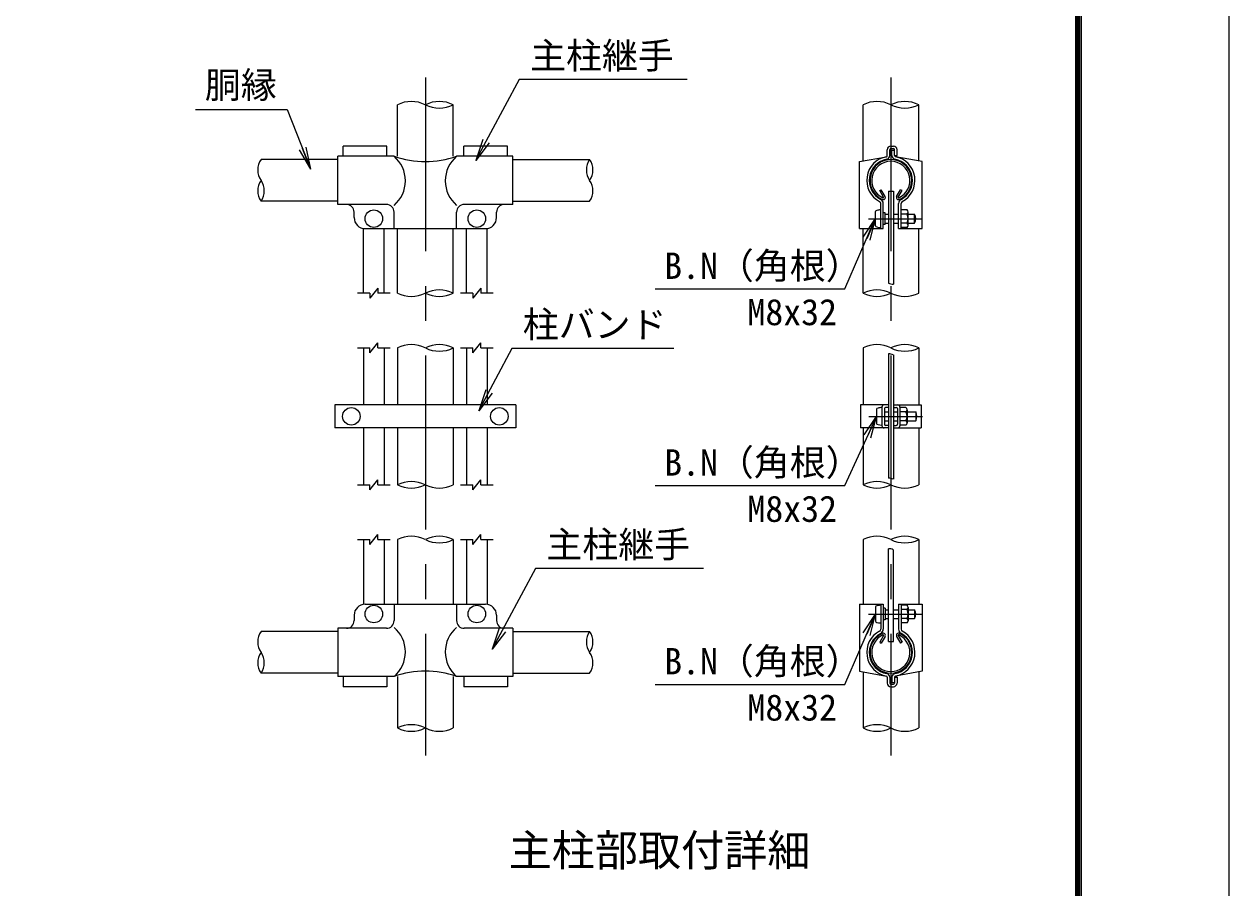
# Model space of a CAD drawing. Units: millimetres, scale not verified. Extents: x -4200 to 4200, y -2970 to 2970.
# Drawn here: x 2000 to 4200, y 330 to 1908 of the extents above; entities that cross this region are included whole.
import ezdxf
from ezdxf.enums import TextEntityAlignment as Align

# ---------------------------------------------------------------- set-up
doc = ezdxf.new("R2010")
doc.units = ezdxf.units.MM
doc.header["$LTSCALE"] = 10
doc.linetypes.add('USER1', pattern=[50.8, 31.75, -6.35, 6.35, -6.35])
for name, color, linetype, lineweight in [('0-0_D-TTL-TXT', 7, 'Continuous', 25), ('0-1_D-BMK', 2, 'USER1', 13), ('0-2_D-STR1', 1, 'Continuous', 25), ('0-3_D-STR-DIM', 7, 'Continuous', 13), ('0-C_D-STR3', 3, 'Continuous', 13), ('0-D_D-STR-TXT', 7, 'Continuous', 13), ('0-E_D-TTL', 7, 'Continuous', 25)]:
    doc.layers.add(name, color=color, linetype=linetype, lineweight=lineweight)
doc.layers.add('0-4_0', color=7, linetype='Continuous')
doc.styles.add('ＭＳ ゴシック', font='')
doc.styles.get('ＭＳ ゴシック').set_extended_font_data('MS Gothic')

# ---------------------------------------------------------------- blocks, each defined once
blk = doc.blocks.new('_Open')
at = {"layer": '0-4_0'}
blk.add_line((-10, 1.667), (0, 0), dxfattribs=at)
blk.add_lwpolyline([(-10, -1.667), (0, 0), (-10, 0)], dxfattribs=at)

msp = doc.modelspace()

# ---------------------------------------------------------------- linework, layer by layer
at = {"layer": '0-1_D-BMK'}
for p, q in [((2732.8, 1810.23), (2732.8, 572.33)), ((3582.8, 1810.23), (3582.8, 572.33)), ((3542.15, 1552.23), (3639.9, 1552.23)), ((3542.72, 1191.33), (3640.48, 1191.33)), ((3542.15, 830.33), (3639.9, 830.33))]:
    msp.add_line(p, q, dxfattribs=at)
at = {"layer": '0-2_D-STR1'}
for p, q in [((2682, 1666.23), (2682, 1760.23)), ((2783.6, 1666.23), (2783.6, 1760.23)), ((3532, 1657.57), (3532, 1760.23)), ((3633.6, 1657.57), (3633.6, 1760.23)), ((2572.8, 1660.33), (2432.8, 1660.33)), ((2892.8, 1660.33), (3032.8, 1660.33)), ((2572.8, 1584.13), (2432.8, 1584.13)), ((2892.8, 1584.13), (3032.8, 1584.13)), ((3562.44, 1603.63), (3565.21, 1605.23)), ((3569.45, 1591.47), (3562.44, 1603.63)), ((3572.23, 1593.07), (3565.21, 1605.23)), ((3593.37, 1593.07), (3600.39, 1605.23)), ((3596.15, 1591.47), (3603.17, 1603.63)), ((3603.17, 1603.63), (3600.39, 1605.23)), ((2682, 1416.23), (2682, 1534.23)), ((2783.6, 1416.23), (2783.6, 1534.23)), ((3532, 1416.23), (3532, 1534.23)), ((3633.6, 1416.23), (3633.6, 1534.23)), ((2682, 1316.33), (2682, 1212.32)), ((2783.6, 1316.33), (2783.6, 1212.32)), ((3532, 1316.33), (3532, 1212.33)), ((3633.6, 1316.33), (3633.6, 1212.33)), ((2682, 1170.32), (2682, 1066.33)), ((2783.6, 1170.32), (2783.6, 1066.33)), ((3532, 1170.33), (3532, 1066.33)), ((3633.6, 1170.33), (3633.6, 1066.33)), ((2682, 966.33), (2682, 848.33)), ((2783.6, 966.33), (2783.6, 848.33)), ((3532, 966.33), (3532, 848.33)), ((3633.6, 966.33), (3633.6, 848.33)), ((2572.8, 798.43), (2432.8, 798.43)), ((2892.8, 798.43), (3032.8, 798.43)), ((3569.45, 791.09), (3562.44, 778.94)), ((3562.44, 778.94), (3565.21, 777.33)), ((3572.23, 789.49), (3565.21, 777.33)), ((3593.37, 789.49), (3600.39, 777.33)), ((3596.15, 791.09), (3603.17, 778.94)), ((3603.17, 778.94), (3600.39, 777.33)), ((2572.8, 722.23), (2432.8, 722.23)), ((2682, 716.33), (2682, 622.33)), ((2783.6, 716.33), (2783.6, 622.33)), ((2892.8, 722.23), (3032.8, 722.23)), ((3532, 724.99), (3532, 622.33)), ((3633.6, 724.99), (3633.6, 622.33))]:
    msp.add_line(p, q, dxfattribs=at)
for centre, radius, start, end in [((3582.8, 1622.13), 38.1, 294.32478, 245.67522), ((3582.8, 1622.13), 34.89, 294.32478, 245.67522), ((3568.76, 1591.07), 4.01, 245.67522, 30), ((3568.76, 1591.07), 0.802, 245.67522, 30), ((3596.84, 1591.07), 4.01, 150, 294.32478), ((3596.84, 1591.07), 0.802, 150, 294.32478), ((3582.8, 760.43), 38.1, 114.32478, 65.67522), ((3582.8, 760.43), 34.89, 114.32478, 65.67522), ((3568.76, 791.5), 4.01, 330, 114.32478), ((3568.76, 791.5), 0.802, 330, 114.32478), ((3596.84, 791.5), 4.01, 65.67522, 210), ((3596.84, 791.5), 0.802, 65.67522, 210)]:
    msp.add_arc(centre, radius, start, end, dxfattribs=at)
at = {"layer": '0-3_D-STR-DIM'}
for p, q in [((2631.3, 1416.23), (2608.8, 1416.23)), ((2646.3, 1425.23), (2631.3, 1407.23)), ((2631.3, 1416.23), (2631.3, 1407.23)), ((2646.3, 1425.23), (2646.3, 1416.23)), ((2668.8, 1416.23), (2646.3, 1416.23)), ((2819.3, 1416.23), (2796.8, 1416.23)), ((2834.3, 1425.23), (2819.3, 1407.23)), ((2819.3, 1416.23), (2819.3, 1407.23)), ((2834.3, 1425.23), (2834.3, 1416.23)), ((2856.8, 1416.23), (2834.3, 1416.23)), ((2631.3, 1307.33), (2646.3, 1325.33)), ((2646.3, 1316.33), (2646.3, 1325.33)), ((2819.3, 1307.33), (2834.3, 1325.33)), ((2834.3, 1316.33), (2834.3, 1325.33)), ((2608.8, 1316.33), (2631.3, 1316.33)), ((2631.3, 1307.33), (2631.3, 1316.33)), ((2646.3, 1316.33), (2668.8, 1316.33)), ((2796.8, 1316.33), (2819.3, 1316.33)), ((2819.3, 1307.33), (2819.3, 1316.33)), ((2834.3, 1316.33), (2856.8, 1316.33)), ((2608.8, 1066.33), (2631.3, 1066.33)), ((2631.3, 1057.33), (2646.3, 1075.33)), ((2631.3, 1057.33), (2631.3, 1066.33)), ((2646.3, 1066.33), (2646.3, 1075.33)), ((2646.3, 1066.33), (2668.8, 1066.33)), ((2796.8, 1066.33), (2819.3, 1066.33)), ((2819.3, 1057.33), (2834.3, 1075.33)), ((2819.3, 1057.33), (2819.3, 1066.33)), ((2834.3, 1066.33), (2834.3, 1075.33)), ((2834.3, 1066.33), (2856.8, 1066.33)), ((2631.3, 957.33), (2646.3, 975.33)), ((2646.3, 966.33), (2646.3, 975.33)), ((2819.3, 957.33), (2834.3, 975.33)), ((2834.3, 966.33), (2834.3, 975.33)), ((2608.8, 966.33), (2631.3, 966.33)), ((2631.3, 957.33), (2631.3, 966.33)), ((2646.3, 966.33), (2668.8, 966.33)), ((2796.8, 966.33), (2819.3, 966.33)), ((2819.3, 957.33), (2819.3, 966.33)), ((2834.3, 966.33), (2856.8, 966.33))]:
    msp.add_line(p, q, dxfattribs=at)
for centre, radius, start, end in [((2707.4, 1709.47), 56.76, 63.4184, 116.5816), ((2758.2, 1709.47), 56.76, 63.4184, 116.5816), ((2758.2, 1811), 56.76, 243.4184, 296.5816), ((3557.4, 1709.47), 56.76, 63.4184, 116.5816), ((3608.2, 1709.47), 56.76, 63.4184, 116.5816), ((3608.2, 1811), 56.76, 243.4184, 296.5816), ((2460.04, 1641.28), 33.24, 145.03504, 214.96496), ((3060.04, 1641.28), 33.24, 145.03504, 214.96496), ((3005.56, 1641.28), 33.24, 325.03504, 34.96496), ((2460.04, 1603.18), 33.24, 145.03422, 214.96578), ((2405.56, 1603.18), 33.24, 325.03504, 34.96496), ((3005.56, 1603.18), 33.24, 325.03422, 34.96578), ((3585.76, 1448.22), 15.36, 240.95271, 275.76063), ((2707.4, 1467), 56.76, 243.4184, 296.5816), ((2758.2, 1365.47), 56.76, 63.4184, 116.5816), ((2758.2, 1467), 56.76, 243.4184, 296.5816), ((3557.4, 1365.47), 56.76, 63.4184, 116.5816), ((3557.4, 1467), 56.76, 243.4184, 296.5816), ((3608.2, 1467), 56.76, 243.4184, 296.5816), ((2707.4, 1265.57), 56.76, 63.4184, 116.5816), ((2758.2, 1265.57), 56.76, 63.4184, 116.5816), ((3557.4, 1265.57), 56.76, 63.4184, 116.5816), ((3608.2, 1265.57), 56.76, 63.4184, 116.5816), ((2758.2, 1367.1), 56.76, 243.4184, 296.5816), ((3579.84, 1290.01), 15.36, 60.95271, 95.76063), ((3608.2, 1367.1), 56.76, 243.4184, 296.5816), ((3579.84, 1063.07), 15.36, 60.95271, 95.76063), ((2707.4, 1015.57), 56.76, 63.4184, 116.5816), ((2707.4, 1117.1), 56.76, 243.4184, 296.5816), ((2758.2, 1117.1), 56.76, 243.4184, 296.5816), ((3557.4, 1015.57), 56.76, 63.4184, 116.5816), ((3557.4, 1117.1), 56.76, 243.4184, 296.5816), ((3608.2, 1117.1), 56.76, 243.4184, 296.5816), ((2707.4, 915.57), 56.76, 63.4184, 116.5816), ((2758.2, 915.57), 56.76, 63.4184, 116.5816), ((3557.4, 915.57), 56.76, 63.4184, 116.5816), ((3608.2, 915.57), 56.76, 63.4184, 116.5816), ((2758.2, 1017.1), 56.76, 243.4184, 296.5816), ((3579.84, 934.34), 15.36, 60.95271, 95.76063), ((3608.2, 1017.1), 56.76, 243.4184, 296.5816), ((2460.04, 779.38), 33.24, 145.03504, 214.96496), ((3060.04, 779.38), 33.24, 145.03504, 214.96496), ((3005.56, 779.38), 33.24, 325.03504, 34.96496), ((2460.04, 741.28), 33.24, 145.03422, 214.96578), ((2405.56, 741.28), 33.24, 325.03504, 34.96496), ((3005.56, 741.28), 33.24, 325.03422, 34.96578), ((2707.4, 571.57), 56.76, 63.4184, 116.5816), ((2707.4, 673.1), 56.76, 243.4184, 296.5816), ((2758.2, 673.1), 56.76, 243.4184, 296.5816), ((3557.4, 571.57), 56.76, 63.4184, 116.5816), ((3557.4, 673.1), 56.76, 243.4184, 296.5816), ((3608.2, 673.1), 56.76, 243.4184, 296.5816)]:
    msp.add_arc(centre, radius, start, end, dxfattribs=at)
at = {"layer": '0-C_D-STR3'}
for p, q in [((2662.8, 1684.83), (2582.8, 1684.83)), ((2582.8, 1666.23), (2582.8, 1684.83)), ((2662.8, 1666.23), (2662.8, 1684.83)), ((2882.8, 1684.83), (2802.8, 1684.83)), ((2802.8, 1666.23), (2802.8, 1684.83)), ((2882.8, 1666.23), (2882.8, 1684.83)), ((3576.2, 1667.42), (3576.2, 1678.23)), ((3580.8, 1667.42), (3580.8, 1678.23)), ((3582.8, 1684.83), (3587.4, 1684.83)), ((3582.8, 1680.23), (3587.4, 1680.23)), ((3584.8, 1667.42), (3584.8, 1677.23)), ((3584.8, 1677.23), (3589.4, 1677.23)), ((3589.4, 1667.42), (3589.4, 1678.23)), ((3594, 1667.42), (3594, 1678.23)), ((2572.8, 1578.23), (2572.8, 1666.23)), ((2675.7, 1666.23), (2572.8, 1666.23)), ((2892.8, 1666.23), (2789.9, 1666.23)), ((2892.8, 1578.23), (2892.8, 1666.23)), ((3525.7, 1656.41), (3574.58, 1665.46)), ((3525.7, 1534.23), (3525.7, 1656.41)), ((3589.4, 1667.42), (3594, 1667.42)), ((3639.9, 1656.41), (3591.03, 1665.46)), ((3639.9, 1534.23), (3639.9, 1656.41)), ((3578.3, 1602.23), (3587.3, 1602.23)), ((3578.3, 1602.23), (3578.3, 1434.79)), ((3587.3, 1602.23), (3587.3, 1432.94)), ((2661.7, 1578.23), (2572.8, 1578.23)), ((2602.8, 1554.23), (2602.8, 1564.23)), ((2675.7, 1534.23), (2675.7, 1564.23)), ((2789.9, 1534.23), (2789.9, 1564.23)), ((2892.8, 1578.23), (2803.9, 1578.23)), ((2862.8, 1554.23), (2862.8, 1564.23)), ((3554.6, 1539.23), (3554.6, 1565.23)), ((3564.2, 1534.23), (3564.2, 1579.89)), ((3568.8, 1534.23), (3568.8, 1579.89)), ((3572.2, 1562.87), (3568.8, 1562.87)), ((3572.2, 1541.6), (3572.2, 1562.87)), ((3596.8, 1534.23), (3596.8, 1579.89)), ((3601.4, 1534.23), (3601.4, 1579.89)), ((3612.4, 1568.43), (3601.4, 1568.43)), ((3614.4, 1540.4), (3614.4, 1564.31)), ((3572.2, 1541.6), (3568.8, 1541.6)), ((3572.2, 1560.23), (3578.3, 1560.23)), ((3572.2, 1544.23), (3578.3, 1544.23)), ((3587.3, 1560.23), (3596.8, 1560.23)), ((3587.3, 1544.23), (3596.8, 1544.23)), ((3612.4, 1560.33), (3601.4, 1560.33)), ((3612.4, 1544.13), (3601.4, 1544.13)), ((3614.4, 1560.23), (3626.2, 1560.23)), ((3614.4, 1544.23), (3626.2, 1544.23)), ((3626.2, 1544.23), (3626.2, 1560.23)), ((2619.8, 1416.23), (2619.8, 1534.46)), ((2622.8, 1534.23), (2842.8, 1534.23)), ((2657.8, 1416.23), (2657.8, 1534.23)), ((2807.8, 1416.23), (2807.8, 1534.23)), ((2845.8, 1416.23), (2845.8, 1534.46)), ((3525.7, 1534.23), (3568.8, 1534.23)), ((3596.8, 1534.23), (3639.9, 1534.23)), ((3612.4, 1536.03), (3601.4, 1536.03)), ((2619.8, 1316.33), (2619.8, 1212.32)), ((2657.8, 1316.33), (2657.8, 1212.32)), ((2807.8, 1316.33), (2807.8, 1212.32)), ((2845.8, 1316.33), (2845.8, 1212.32)), ((3578.3, 1305.29), (3578.3, 1078.36)), ((3587.3, 1303.43), (3587.3, 1076.5)), ((2567.8, 1212.32), (2567.8, 1170.32)), ((2897.8, 1212.32), (2567.8, 1212.32)), ((2897.8, 1212.32), (2897.8, 1170.32)), ((3556.7, 1204.33), (3556.7, 1178.33)), ((3566.3, 1208.33), (3566.3, 1174.33)), ((3566.3, 1207.33), (3566.3, 1175.33)), ((3566.3, 1203.73), (3566.3, 1178.93)), ((3570.9, 1205.73), (3570.9, 1176.93)), ((3570.9, 1199.33), (3578.3, 1199.33)), ((3578.3, 1207.73), (3572.9, 1207.73)), ((3587.3, 1207.73), (3592.7, 1207.73)), ((3587.3, 1199.33), (3594.7, 1199.33)), ((3594.7, 1205.73), (3594.7, 1176.93)), ((3599.3, 1208.33), (3599.3, 1174.33)), ((3610.3, 1207.53), (3599.3, 1207.53)), ((3610.3, 1199.43), (3599.3, 1199.43)), ((3612.3, 1203.16), (3612.3, 1179.26)), ((3612.3, 1199.33), (3628.3, 1199.33)), ((3628.3, 1199.33), (3628.3, 1183.33)), ((2897.8, 1170.32), (2567.8, 1170.32)), ((2619.8, 1170.32), (2619.8, 1066.33)), ((2657.8, 1170.32), (2657.8, 1066.33)), ((2807.8, 1170.32), (2807.8, 1066.33)), ((2845.8, 1170.32), (2845.8, 1066.33)), ((3578.3, 1170.33), (3527.4, 1170.33)), ((3570.9, 1183.33), (3578.3, 1183.33)), ((3578.3, 1174.93), (3572.9, 1174.93)), ((3587.3, 1183.33), (3594.7, 1183.33)), ((3587.3, 1174.93), (3592.7, 1174.93)), ((3587.3, 1170.33), (3638.2, 1170.33)), ((3610.3, 1183.23), (3599.3, 1183.23)), ((3610.3, 1175.13), (3599.3, 1175.13)), ((3612.3, 1183.33), (3628.3, 1183.33)), ((2619.8, 966.33), (2619.8, 848.11)), ((2657.8, 966.33), (2657.8, 848.33)), ((2807.8, 966.33), (2807.8, 848.33)), ((2845.8, 966.33), (2845.8, 848.11)), ((3578.3, 780.33), (3578.3, 949.63)), ((3587.3, 780.33), (3587.3, 947.77)), ((2622.8, 848.33), (2842.8, 848.33)), ((2675.7, 848.33), (2675.7, 818.33)), ((2789.9, 848.33), (2789.9, 818.33)), ((3525.7, 848.33), (3525.7, 726.16)), ((3525.7, 848.33), (3568.8, 848.33)), ((3554.6, 843.33), (3554.6, 817.33)), ((3564.2, 848.33), (3564.2, 802.68)), ((3568.8, 848.33), (3568.8, 802.68)), ((3572.2, 840.97), (3568.8, 840.97)), ((3572.2, 840.97), (3572.2, 819.7)), ((3572.2, 838.33), (3578.3, 838.33)), ((3587.3, 838.33), (3596.8, 838.33)), ((3596.8, 848.33), (3596.8, 802.68)), ((3596.8, 848.33), (3639.9, 848.33)), ((3601.4, 848.33), (3601.4, 802.68)), ((3612.4, 846.53), (3601.4, 846.53)), ((3612.4, 838.43), (3601.4, 838.43)), ((3614.4, 842.16), (3614.4, 818.26)), ((3614.4, 838.33), (3626.2, 838.33)), ((3626.2, 838.33), (3626.2, 822.33)), ((3639.9, 848.33), (3639.9, 726.16)), ((2602.8, 828.33), (2602.8, 818.33)), ((2862.8, 828.33), (2862.8, 818.33)), ((3572.2, 819.7), (3568.8, 819.7)), ((3572.2, 822.33), (3578.3, 822.33)), ((3587.3, 822.33), (3596.8, 822.33)), ((3612.4, 822.23), (3601.4, 822.23)), ((3612.4, 814.13), (3601.4, 814.13)), ((3614.4, 822.33), (3626.2, 822.33)), ((2572.8, 804.33), (2572.8, 716.33)), ((2661.7, 804.33), (2572.8, 804.33)), ((2892.8, 804.33), (2803.9, 804.33)), ((2892.8, 804.33), (2892.8, 716.33)), ((3578.3, 780.33), (3587.3, 780.33)), ((3525.7, 726.16), (3574.58, 717.11)), ((3639.9, 726.16), (3591.03, 717.11)), ((2675.7, 716.33), (2572.8, 716.33)), ((2582.8, 716.33), (2582.8, 697.73)), ((2662.8, 716.33), (2662.8, 697.73)), ((2892.8, 716.33), (2789.9, 716.33)), ((2802.8, 716.33), (2802.8, 697.73)), ((2882.8, 716.33), (2882.8, 697.73)), ((3576.2, 715.14), (3576.2, 704.33)), ((3580.8, 715.14), (3580.8, 704.33)), ((3584.8, 715.14), (3584.8, 705.33)), ((3584.8, 705.33), (3589.4, 705.33)), ((3589.4, 715.14), (3589.4, 704.33)), ((3589.4, 715.14), (3594, 715.14)), ((3594, 715.14), (3594, 704.33)), ((2662.8, 697.73), (2582.8, 697.73)), ((2882.8, 697.73), (2802.8, 697.73)), ((3582.8, 702.33), (3587.4, 702.33)), ((3582.8, 697.73), (3587.4, 697.73))]:
    msp.add_line(p, q, dxfattribs=at)
for points in [[(3578.3, 1212.33), (3527.4, 1212.33), (3527.4, 1170.33)], [(3587.3, 1212.33), (3638.2, 1212.33), (3638.2, 1170.33)]]:
    msp.add_lwpolyline(points, dxfattribs=at)
for centre in [(2638.8, 1552.23), (2826.8, 1552.23), (2597.8, 1191.32), (2867.8, 1191.32), (2638.8, 830.33), (2826.8, 830.33)]:
    msp.add_circle(centre, 16, dxfattribs=at)
for centre, radius, start, end in [((3582.8, 1678.23), 6.6, 90, 180), ((3582.8, 1678.23), 2, 90, 180), ((3587.4, 1678.23), 6.6, 0, 90), ((3587.4, 1678.23), 2, 0, 90), ((2732.8, 1827.21), 170.8, 250.46947, 289.53053), ((2637.45, 1621.36), 58.97, 310.4464, 49.5536), ((2828.16, 1621.36), 58.97, 130.4464, 229.5536), ((3582.8, 1622.23), 44, 100.77522, 241.9116), ((3582.8, 1622.23), 39.4, 100.77522, 241.9116), ((3574.2, 1667.42), 2, 280.77522, 0), ((3574.2, 1667.42), 6.6, 280.77522, 0), ((3591.4, 1667.42), 6.6, 180, 259.22478), ((3591.4, 1667.42), 2, 180, 259.22478), ((3582.8, 1622.23), 39.4, 298.0884, 79.22478), ((3582.8, 1622.23), 44, 298.0884, 79.22478), ((3560.2, 1579.89), 8.6, 0, 61.9116), ((3605.4, 1579.89), 8.6, 118.0884, 180), ((2588.8, 1564.23), 14, 0, 90), ((2661.7, 1564.23), 14, 0, 90), ((2803.9, 1564.23), 14, 90, 180), ((2876.8, 1564.23), 14, 90, 180), ((3560.2, 1579.89), 4, 0, 61.9116), ((3605.4, 1579.89), 4, 118.0884, 180), ((3609.3, 1564.38), 5.1, 307.42505, 52.57495), ((2622.8, 1554.23), 20, 180, 270), ((2842.8, 1554.23), 20, 270, 0), ((3597, 1552.23), 17.4, 332.26063, 27.73937), ((3609.33, 1540.08), 5.08, 307.21089, 52.78911), ((3611.2, 1552.23), 17, 331.92751, 28.07249), ((3570.3, 1208.33), 4, 90, 180), ((3595.3, 1208.33), 4, 0, 90), ((3572.9, 1205.73), 2, 90, 180), ((3592.7, 1205.73), 2, 0, 90), ((3594.9, 1191.33), 17.4, 332.26063, 27.73937), ((3607.23, 1203.48), 5.08, 307.21089, 52.78911), ((3613.3, 1191.33), 17, 331.92751, 28.07249), ((3570.3, 1174.33), 4, 180, 270), ((3572.9, 1176.93), 2, 180, 270), ((3592.7, 1176.93), 2, 270, 0), ((3595.3, 1174.33), 4, 270, 0), ((3607.2, 1179.18), 5.1, 307.42505, 52.57495), ((2622.8, 828.33), 20, 90, 180), ((2842.8, 828.33), 20, 0, 90), ((3597, 830.33), 17.4, 332.26063, 27.73937), ((3609.33, 842.48), 5.08, 307.21089, 52.78911), ((3611.2, 830.33), 17, 331.92751, 28.07249), ((2588.8, 818.33), 14, 270, 0), ((2661.7, 818.33), 14, 270, 0), ((2803.9, 818.33), 14, 180, 270), ((2876.8, 818.33), 14, 180, 270), ((3609.3, 818.18), 5.1, 307.42505, 52.57495), ((2637.45, 761.21), 58.97, 310.4464, 49.5536), ((2828.16, 761.21), 58.97, 130.4464, 229.5536), ((3582.8, 760.33), 44, 118.0884, 259.22478), ((3582.8, 760.33), 39.4, 118.0884, 259.22478), ((3560.2, 802.68), 4, 298.0884, 0), ((3560.2, 802.68), 8.6, 298.0884, 0), ((3582.8, 760.33), 39.4, 280.77522, 61.9116), ((3582.8, 760.33), 44, 280.77522, 61.9116), ((3605.4, 802.68), 8.6, 180, 241.9116), ((3605.4, 802.68), 4, 180, 241.9116), ((2732.8, 555.36), 170.8, 70.46947, 109.53053), ((3574.2, 715.14), 2, 0, 79.22478), ((3574.2, 715.14), 6.6, 0, 79.22478), ((3582.8, 704.33), 6.6, 180, 270), ((3582.8, 704.33), 2, 180, 270), ((3591.4, 715.14), 6.6, 100.77522, 180), ((3587.4, 704.33), 6.6, 270, 0), ((3587.4, 704.33), 2, 270, 0), ((3591.4, 715.14), 2, 100.77522, 180)]:
    msp.add_arc(centre, radius, start, end, dxfattribs=at)
for centre, start_param, end_param in [((3564.2, 1565.23), 1.5707963, 3.1415927), ((3564.2, 1539.23), 3.1415927, 4.712389), ((3566.3, 1204.33), 1.5707963, 3.1415927), ((3566.3, 1178.33), 3.1415927, 4.712389), ((3564.2, 843.33), 1.5707963, 3.1415927), ((3564.2, 817.33), 3.1415927, 4.712389)]:
    msp.add_ellipse(centre, major_axis=(9.6, 0), ratio=0.3125, start_param=start_param, end_param=end_param, dxfattribs=at)
at = {"layer": '0-D_D-STR-TXT'}
for points in [[(3210.72, 1806.34), (2904.24, 1806.34), (2825.75, 1660.34)], [(2313.34, 1751.71), (2480.37, 1751.71), (2522.35, 1644.84)], [(3152.59, 1424), (3498.66, 1424), (3553.8, 1550.5)], [(3186.39, 1315.46), (2890.83, 1315.46), (2831.27, 1203.12)], [(3152.59, 1064.82), (3498.66, 1064.82), (3555.87, 1189.52)], [(3240.47, 913.76), (2933.99, 913.76), (2855.5, 767.76)], [(3152.59, 702), (3498.66, 702), (3553.8, 828.5)]]:
    msp.add_lwpolyline(points, dxfattribs=at)
at = {"layer": '0-E_D-TTL', "color": 2}
msp.add_lwpolyline([(-4200, 2970), (4200, 2970), (4200, -2970), (-4200, -2970)], close=True, dxfattribs=at)
at = {"layer": '0-E_D-TTL'}
for points in [[(-3930, 2750), (3930, 2750), (3930, -2750), (-3930, -2750)], [(-3927.5, 2747.5), (3927.5, 2747.5), (3927.5, -2747.5), (-3927.5, -2747.5)], [(-3925, 2745), (3925, 2745), (3925, -2745), (-3925, -2745)], [(-3922.5, 2742.5), (3922.5, 2742.5), (3922.5, -2742.5), (-3922.5, -2742.5)], [(-3920, 2740), (3920, 2740), (3920, -2740), (-3920, -2740)]]:
    msp.add_lwpolyline(points, close=True, dxfattribs=at)

# ---------------------------------------------------------------- block references
at = {"layer": '0-D_D-STR-TXT', "xscale": 4, "yscale": 4}
for p, rotation in [((2824.81, 1658.58), 241.73951), ((2523.08, 1642.98), 291.44911), ((3554.6, 1552.33), 66.44646), ((2830.34, 1201.36), 242.07069), ((3556.7, 1191.33), 65.35483), ((3554.6, 830.33), 66.44646), ((2854.56, 765.99), 241.73951)]:
    msp.add_blockref('_Open', p, dxfattribs=dict(at, rotation=rotation))

# ---------------------------------------------------------------- texts
at = {"layer": '0-0_D-TTL-TXT', "style": 'ＭＳ ゴシック'}
msp.add_text('主柱部取付詳細', height=57.7, dxfattribs=at).set_placement((2884.91, 352.91), align=Align.BOTTOM_LEFT)
at = {"layer": '0-D_D-STR-TXT', "style": 'ＭＳ ゴシック'}
for s, p in [('主柱継手', (2924.17, 1811.53)), ('胴縁', (2330.27, 1758)), ('B.N（角根）', (3168.83, 1427.93)), ('柱バンド', (2910.75, 1320.64)), ('M8x32', (3320.91, 1343.35)), ('B.N（角根）', (3168.83, 1068.75)), ('M8x32', (3320.91, 984.17)), ('主柱継手', (2953.92, 918.95)), ('B.N（角根）', (3168.83, 705.93)), ('M8x32', (3320.91, 621.35))]:
    msp.add_text(s, height=48.09, dxfattribs=at).set_placement(p, align=Align.BOTTOM_LEFT)

doc.saveas('drawing.dxf')
